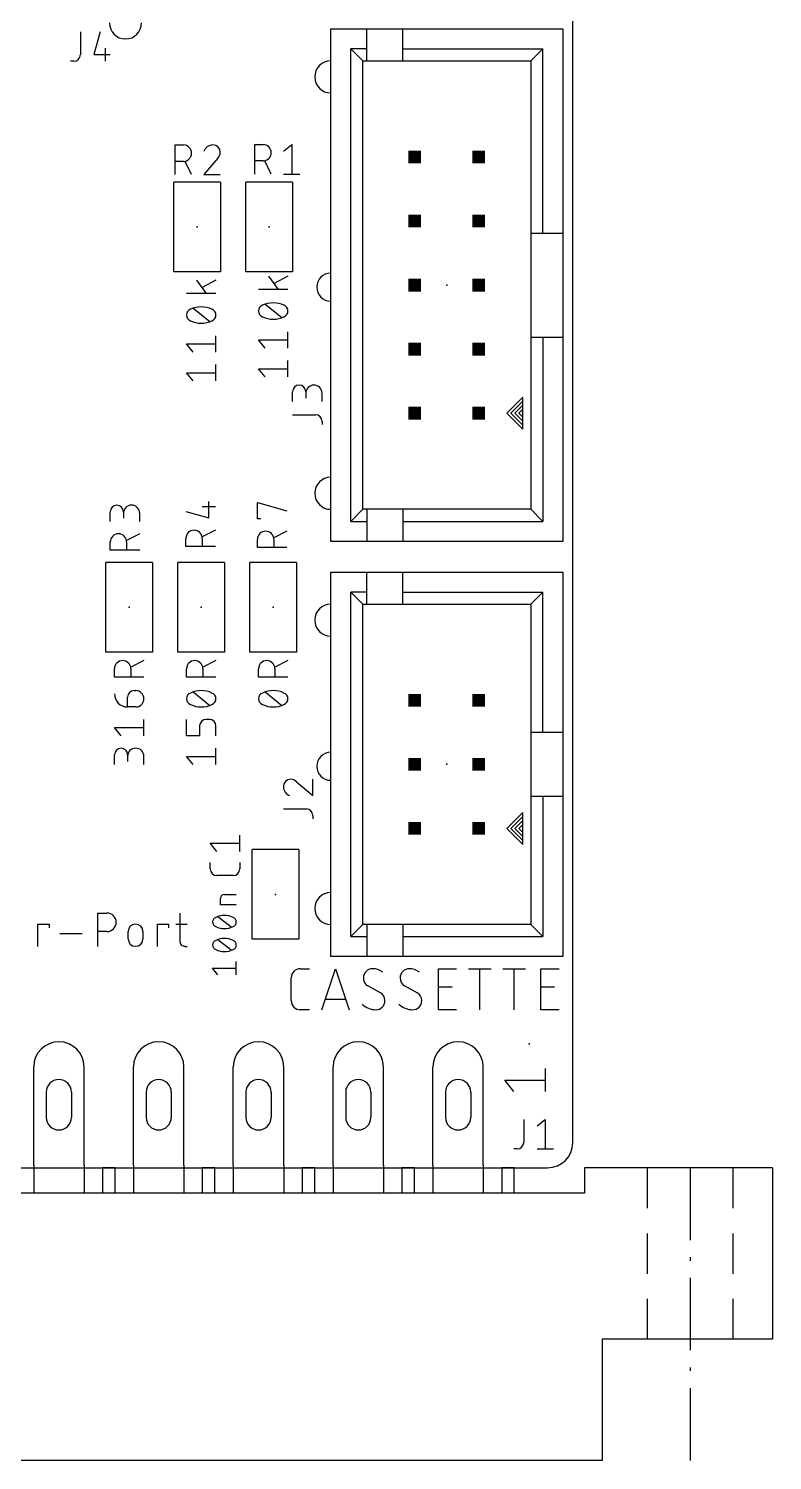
# Model space of a CAD drawing. Extents: x -7.6 to 60.9, y -11.6 to 79.9.
# Drawn here: x 31.4 to 60.9, y -11.6 to 45.2 of the extents above; entities that cross this region are included whole.
import ezdxf

# ---------------------------------------------------------------- set-up
doc = ezdxf.new("R2010")
doc.units = 0
for name, color, linetype in [('20', 30, 'CONTINUOUS'), ('21', 253, 'CONTINUOUS'), ('23', 7, 'CONTINUOUS'), ('25', 253, 'CONTINUOUS'), ('51', 253, 'CONTINUOUS')]:
    doc.layers.add(name, color=color, linetype=linetype)

# ---------------------------------------------------------------- blocks, each defined once
blk = doc.blocks.new('RECT')
blk.add_solid([(-0.5, -0.5), (0.5, -0.5), (-0.5, 0.5), (0.5, 0.5)])

msp = doc.modelspace()

# ---------------------------------------------------------------- linework, layer by layer
at = {"layer": '20'}
for p, q in [((53, 1), (53, 54)), ((1, 0), (52, 0))]:
    msp.add_line(p, q, dxfattribs=at)
msp.add_arc((52, 1), 1, 270, 0, dxfattribs=at)
at = {"layer": '21'}
for p, q in [((43.3962, 24.84), (43.3962, 45.16)), ((43.3962, 45.16), (44.825, 45.16)), ((44.825, 45.16), (46.2537, 45.16)), ((44.825, 44.3663), (44.825, 45.16)), ((46.2537, 45.16), (52.6038, 45.16)), ((46.2537, 44.3663), (46.2537, 45.16)), ((52.6038, 45.16), (52.6038, 37.0638)), ((44.19, 25.6337), (44.19, 44.3663)), ((44.825, 44.3663), (44.19, 44.3663)), ((44.6662, 43.89), (44.19, 44.3663)), ((44.825, 43.89), (44.825, 44.3663)), ((46.2537, 43.89), (46.2537, 44.3663)), ((46.2537, 44.3663), (51.81, 44.3663)), ((51.3338, 43.89), (51.81, 44.3663)), ((51.81, 37.0638), (51.81, 44.3663)), ((44.6662, 26.11), (44.6662, 43.89)), ((44.6662, 43.89), (44.825, 43.89)), ((44.825, 43.89), (46.2537, 43.89)), ((46.2537, 43.89), (51.3338, 43.89)), ((51.3338, 43.89), (51.3338, 37.0638)), ((37.1729, 35.5282), (37.1729, 39.0843)), ((39.0271, 39.0843), (37.1729, 39.0843)), ((39.0271, 39.0843), (39.0271, 35.5282)), ((40.0304, 35.5282), (40.0304, 39.0843)), ((41.8846, 39.0843), (40.0304, 39.0843)), ((41.8846, 39.0843), (41.8846, 35.5282)), ((51.3338, 37.0638), (51.3338, 32.9362)), ((51.3338, 37.0638), (51.81, 37.0638)), ((51.81, 37.0638), (52.6038, 37.0638)), ((52.6038, 37.0638), (52.6038, 32.9362)), ((39.0271, 35.5282), (37.1729, 35.5282)), ((41.8846, 35.5282), (40.0304, 35.5282)), ((51.3338, 32.9362), (51.3338, 26.11)), ((51.3338, 32.9362), (51.81, 32.9362)), ((51.81, 32.9362), (52.6038, 32.9362)), ((51.81, 32.9362), (51.81, 25.6337)), ((52.6038, 32.9362), (52.6038, 24.84)), ((51.0162, 30.555), (50.3812, 29.92)), ((51.0162, 30.3962), (50.54, 29.92)), ((51.0162, 30.2375), (50.6987, 29.92)), ((51.0162, 30.3962), (51.0162, 30.555)), ((51.0162, 30.2375), (51.0162, 30.3962)), ((51.0162, 30.0787), (51.0162, 30.2375)), ((50.3812, 29.92), (51.0162, 29.285)), ((50.54, 29.92), (51.0162, 29.4437)), ((50.6987, 29.92), (51.0162, 29.6025)), ((51.0162, 30.0787), (50.8575, 29.92)), ((50.8575, 29.92), (51.0162, 29.7612)), ((51.0162, 29.7612), (51.0162, 30.0787)), ((51.0162, 29.6025), (51.0162, 29.7612)), ((51.0162, 29.4437), (51.0162, 29.6025)), ((51.0162, 29.285), (51.0162, 29.4437)), ((44.19, 25.6337), (44.6662, 26.11)), ((44.19, 25.6337), (44.825, 25.6337)), ((44.825, 26.11), (44.6662, 26.11)), ((46.2537, 26.11), (44.825, 26.11)), ((44.825, 26.11), (44.825, 25.6337)), ((44.825, 25.6337), (44.825, 24.84)), ((51.3338, 26.11), (46.2537, 26.11)), ((46.2537, 26.11), (46.2537, 25.6337)), ((46.2537, 25.6337), (46.2537, 24.84)), ((46.2537, 25.6337), (51.81, 25.6337)), ((51.81, 25.6337), (51.3338, 26.11)), ((44.825, 24.84), (43.3962, 24.84)), ((46.2537, 24.84), (44.825, 24.84)), ((52.6038, 24.84), (46.2537, 24.84)), ((34.4742, 20.447), (34.4742, 24.003)), ((36.3284, 24.003), (34.4742, 24.003)), ((36.3284, 24.003), (36.3284, 20.447)), ((37.3317, 20.447), (37.3317, 24.003)), ((39.1859, 24.003), (37.3317, 24.003)), ((39.1859, 24.003), (39.1859, 20.447)), ((40.1892, 20.447), (40.1892, 24.003)), ((42.0434, 24.003), (40.1892, 24.003)), ((42.0434, 24.003), (42.0434, 20.447)), ((43.3962, 8.38), (43.3962, 23.62)), ((43.3962, 23.62), (44.825, 23.62)), ((44.825, 23.62), (46.2537, 23.62)), ((44.825, 22.8263), (44.825, 23.62)), ((46.2537, 23.62), (52.6038, 23.62)), ((46.2537, 22.8263), (46.2537, 23.62)), ((52.6038, 23.62), (52.6038, 17.27)), ((44.19, 9.1737), (44.19, 22.8263)), ((44.825, 22.8263), (44.19, 22.8263)), ((44.6662, 22.35), (44.19, 22.8263)), ((44.825, 22.35), (44.825, 22.8263)), ((46.2537, 22.35), (46.2537, 22.8263)), ((46.2537, 22.8263), (51.81, 22.8263)), ((51.3338, 22.35), (51.81, 22.8263)), ((51.81, 17.27), (51.81, 22.8263)), ((44.6662, 9.65), (44.6662, 22.35)), ((44.6662, 22.35), (44.825, 22.35)), ((44.825, 22.35), (46.2537, 22.35)), ((46.2537, 22.35), (51.3338, 22.35)), ((51.3338, 22.35), (51.3338, 17.27)), ((36.3284, 20.447), (34.4742, 20.447)), ((39.1859, 20.447), (37.3317, 20.447)), ((42.0434, 20.447), (40.1892, 20.447)), ((51.3338, 17.27), (51.3338, 14.73)), ((51.3338, 17.27), (51.81, 17.27)), ((51.81, 17.27), (52.6038, 17.27)), ((52.6038, 17.27), (52.6038, 14.73)), ((51.3338, 14.73), (51.3338, 9.65)), ((51.3338, 14.73), (51.81, 14.73)), ((51.81, 14.73), (52.6038, 14.73)), ((51.81, 14.73), (51.81, 9.1737)), ((52.6038, 14.73), (52.6038, 8.38)), ((51.0162, 14.095), (50.3812, 13.46)), ((51.0162, 13.9362), (50.54, 13.46)), ((51.0162, 13.7775), (50.6987, 13.46)), ((51.0162, 13.9362), (51.0162, 14.095)), ((51.0162, 13.7775), (51.0162, 13.9362)), ((51.0162, 13.6187), (51.0162, 13.7775)), ((50.3812, 13.46), (51.0162, 12.825)), ((50.54, 13.46), (51.0162, 12.9837)), ((50.6987, 13.46), (51.0162, 13.1425)), ((51.0162, 13.6187), (50.8575, 13.46)), ((50.8575, 13.46), (51.0162, 13.3012)), ((51.0162, 13.3012), (51.0162, 13.6187)), ((51.0162, 13.1425), (51.0162, 13.3012)), ((51.0162, 12.9837), (51.0162, 13.1425)), ((40.2741, 9.062), (40.2741, 12.618)), ((42.1284, 12.618), (40.2741, 12.618)), ((42.1284, 12.618), (42.1284, 9.062)), ((51.0162, 12.825), (51.0162, 12.9837)), ((31.7811, 8.782), (31.7811, 9.6626)), ((31.7811, 9.6626), (32.2214, 9.6626)), ((32.2214, 9.6626), (32.2214, 9.5158)), ((34.1509, 8.782), (34.1509, 10.1029)), ((34.1509, 10.1029), (34.5178, 10.1029)), ((36.5177, 8.782), (36.5177, 9.6626)), ((36.5177, 9.6626), (36.958, 9.6626)), ((36.958, 9.6626), (36.958, 9.5158)), ((37.257, 9.6626), (37.6973, 9.6626)), ((37.4037, 10.1029), (37.4037, 9.0022)), ((32.6514, 9.2957), (33.532, 9.2957)), ((34.5178, 9.3691), (34.1509, 9.3691)), ((35.3585, 9.0756), (35.3585, 9.3691)), ((35.9455, 9.3691), (35.9455, 9.0756)), ((44.19, 9.1737), (44.6662, 9.65)), ((44.19, 9.1737), (44.825, 9.1737)), ((44.825, 9.65), (44.6662, 9.65)), ((46.2537, 9.65), (44.825, 9.65)), ((44.825, 9.65), (44.825, 9.1737)), ((44.825, 9.1737), (44.825, 8.38)), ((51.3338, 9.65), (46.2537, 9.65)), ((46.2537, 9.65), (46.2537, 9.1737)), ((46.2537, 9.1737), (46.2537, 8.38)), ((46.2537, 9.1737), (51.81, 9.1737)), ((51.81, 9.1737), (51.3338, 9.65)), ((37.6239, 8.782), (37.6973, 8.782)), ((42.1284, 9.062), (40.2741, 9.062)), ((44.825, 8.38), (43.3962, 8.38)), ((46.2537, 8.38), (44.825, 8.38)), ((52.6038, 8.38), (46.2537, 8.38)), ((41.8274, 6.6287), (41.8274, 7.5318)), ((42.1887, 7.8931), (42.5499, 7.8931)), ((43.0437, 6.2675), (43.5856, 7.8931)), ((43.5856, 7.8931), (44.1274, 6.2675)), ((47.67, 6.2675), (47.67, 7.8931)), ((47.67, 7.8931), (48.3925, 7.8931)), ((48.8655, 7.8931), (49.7686, 7.8931)), ((49.317, 6.2675), (49.317, 7.8931)), ((50.2202, 7.8931), (51.1233, 7.8931)), ((50.6717, 6.2675), (50.6717, 7.8931)), ((51.7342, 6.2675), (51.7342, 7.8931)), ((51.7342, 7.8931), (52.4567, 7.8931)), ((45.3675, 6.9448), (44.8708, 7.2157)), ((46.8264, 6.9448), (46.3297, 7.2157)), ((47.67, 7.1706), (48.2119, 7.1706)), ((51.7342, 7.1706), (52.276, 7.1706)), ((42.5499, 6.2675), (42.1887, 6.2675)), ((43.992, 6.6739), (43.1792, 6.6739)), ((48.3925, 6.2675), (47.67, 6.2675)), ((52.4567, 6.2675), (51.7342, 6.2675)), ((50.6594, 3.0287), (50.2982, 3.4803)), ((50.2982, 3.4803), (51.9238, 3.4803)), ((51.9238, 3.0287), (51.9238, 3.9318)), ((31.61, 0.1), (31.61, -1)), ((33.61, 0.1), (33.61, -1)), ((34.84, 0), (34.34, 0)), ((34.34, 0), (34.34, -1)), ((34.84, -1), (34.84, 0)), ((35.57, 0.1), (35.57, -1)), ((37.57, 0.1), (37.57, -1)), ((38.8, 0), (38.3, 0)), ((38.3, 0), (38.3, -1)), ((38.8, -1), (38.8, 0)), ((39.53, 0.1), (39.53, -1)), ((41.53, 0.1), (41.53, -1)), ((42.76, 0), (42.26, 0)), ((42.26, 0), (42.26, -1)), ((42.76, -1), (42.76, 0)), ((43.49, 0.1), (43.49, -1)), ((45.49, 0.1), (45.49, -1)), ((46.72, 0), (46.22, 0)), ((46.22, 0), (46.22, -1)), ((46.72, -1), (46.72, 0)), ((47.45, 0.1), (47.45, -1)), ((49.45, 0.1), (49.45, -1)), ((50.68, 0), (50.18, 0)), ((50.18, 0), (50.18, -1)), ((50.68, -1), (50.68, 0)), ((55.97, 0), (53.47, 0)), ((53.47, 0), (53.47, -1)), ((57.67, 0), (55.97, 0)), ((55.97, -1.6), (55.97, 0)), ((59.37, 0), (57.67, 0)), ((57.67, -2.8667), (57.67, 0)), ((60.92, 0), (59.37, 0)), ((59.37, -1.6), (59.37, 0)), ((60.92, 0), (60.92, -6.8)), ((53.47, -1), (-0.13, -1)), ((55.97, -4.2), (55.97, -2.6)), ((59.37, -4.2), (59.37, -2.6)), ((57.67, -3.6853), (57.67, -3.548)), ((57.67, -7.2333), (57.67, -4.3667)), ((55.97, -6.8), (55.97, -5.2)), ((59.37, -6.8), (59.37, -5.2)), ((55.97, -6.8), (54.17, -6.8)), ((54.17, -6.8), (54.17, -11.6)), ((59.37, -6.8), (55.97, -6.8)), ((60.92, -6.8), (59.37, -6.8)), ((57.67, -8.052), (57.67, -7.9147)), ((57.67, -11.6), (57.67, -8.7333)), ((54.17, -11.6), (-0.83, -11.6))]:
    msp.add_line(p, q, dxfattribs=at)
for centre, radius, start, end in [((35.255, 45.3962), 0.635, 180, 0), ((43.3962, 43.255), 0.635, 90, 270), ((43.3962, 34.9207), 0.5556, 90, 270), ((43.3962, 26.745), 0.635, 90, 270), ((43.3962, 21.715), 0.635, 90, 270), ((43.3962, 15.9207), 0.5556, 90, 270), ((43.3962, 10.285), 0.635, 90, 270), ((34.5178, 9.736), 0.3669, 270, 90), ((35.652, 9.3691), 0.2935, 0, 180), ((35.652, 9.0756), 0.2935, 180, 0), ((37.6239, 9.0022), 0.2201, 180, 270.0008), ((42.1887, 7.5318), 0.3612, 90.0005, 180), ((45.0514, 7.5318), 0.3612, 89.9995, 180), ((45.0571, 7.5318), 0.3669, 179.9998, 239.49), ((45.0514, 7.2157), 0.6773, 53.1301, 89.9995), ((46.5103, 7.5318), 0.3612, 89.9995, 180), ((46.516, 7.5318), 0.3669, 179.9998, 239.49), ((46.5103, 7.2157), 0.6773, 53.1301, 89.9995), ((45.1812, 6.6287), 0.3669, 0, 59.4898), ((46.6402, 6.6287), 0.3669, 0, 59.4898), ((42.1887, 6.6287), 0.3612, 180, 270), ((45.1869, 7.0306), 0.7631, 224.7608, 269.9999), ((45.1869, 6.6287), 0.3612, 270, 0), ((46.6458, 7.0306), 0.7631, 224.7608, 269.9999), ((46.6458, 6.6287), 0.3612, 270, 0)]:
    msp.add_arc(centre, radius, start, end, dxfattribs=at)
at = {"layer": '23'}
for p in [(38.1, 37.3062), (40.9575, 37.3062), (48, 35), (35.4013, 22.225), (38.2587, 22.225), (41.1163, 22.225), (48, 16), (41.2013, 10.84), (51.2763, 4.9213)]:
    msp.add_point(p, dxfattribs=at)
at = {"layer": '25'}
for p, q in [((33.4665, 45.0467), (33.4665, 44.1379)), ((34.2535, 45.0467), (33.9938, 44.1379)), ((34.4482, 44.3976), (34.4482, 43.8783)), ((33.2068, 43.8783), (33.077, 43.8783)), ((33.9938, 44.1379), (34.6429, 44.1379)), ((37.2283, 39.3883), (37.2283, 40.5567)), ((37.2283, 40.5567), (37.5529, 40.5567)), ((40.3871, 39.4046), (40.3871, 40.5729)), ((40.3871, 40.5729), (40.7116, 40.5729)), ((41.5227, 40.3133), (41.8472, 40.5729)), ((41.8472, 40.5729), (41.8472, 39.4046)), ((37.5529, 39.9076), (37.2283, 39.9076)), ((37.8774, 39.3883), (37.6178, 39.9076)), ((38.9157, 40.0374), (38.3639, 39.3883)), ((40.7116, 39.9238), (40.3871, 39.9238)), ((41.0362, 39.4046), (40.7765, 39.9238)), ((38.3639, 39.3883), (39.013, 39.3883)), ((41.5227, 39.4046), (42.1718, 39.4046)), ((40.9215, 35.3505), (41.311, 34.8312)), ((41.7005, 35.3505), (41.1487, 35.0584)), ((38.843, 34.6724), (37.6746, 34.6724)), ((38.064, 35.1917), (38.4535, 34.6724)), ((38.843, 35.1917), (38.2912, 34.8996)), ((41.7005, 34.8312), (40.5321, 34.8312)), ((38.5833, 33.554), (37.9342, 34.0733)), ((41.4408, 33.7127), (40.7917, 34.232)), ((38.843, 32.3461), (38.843, 32.9952)), ((41.7005, 32.5048), (41.7005, 33.1539)), ((37.9342, 32.3461), (37.6746, 32.6706)), ((37.6746, 32.6706), (38.843, 32.6706)), ((40.7917, 32.5048), (40.5321, 32.8294)), ((40.5321, 32.8294), (41.7005, 32.8294)), ((38.843, 31.2031), (38.843, 31.8522)), ((41.7005, 31.3618), (41.7005, 32.0109)), ((37.9342, 31.2031), (37.6746, 31.5276)), ((37.6746, 31.5276), (38.843, 31.5276)), ((40.7917, 31.3618), (40.5321, 31.6864)), ((40.5321, 31.6864), (41.7005, 31.6864)), ((41.8858, 30.3851), (41.8858, 30.7746)), ((42.4051, 30.7746), (42.4051, 30.515)), ((43.0542, 30.3851), (43.0542, 30.7097)), ((41.8858, 29.8578), (42.7946, 29.8578)), ((43.0542, 29.5982), (43.0542, 29.4683)), ((38.2987, 26.2233), (38.818, 26.2233)), ((38.5583, 25.7689), (38.5583, 26.418)), ((40.4908, 25.7289), (40.4908, 26.378)), ((40.4908, 26.378), (41.6592, 26.0535)), ((34.6496, 25.6264), (34.6496, 26.0159)), ((35.1688, 26.0159), (35.1688, 25.7563)), ((35.818, 25.6264), (35.818, 25.951)), ((37.6496, 26.0286), (38.5583, 25.7689)), ((40.6206, 25.7289), (40.4908, 25.7289)), ((35.818, 25.1399), (35.2987, 24.8803)), ((38.818, 25.2824), (38.2987, 25.0228)), ((41.6592, 25.2424), (41.1399, 24.9828)), ((34.6496, 24.4908), (34.6496, 24.8154)), ((35.818, 24.4908), (34.6496, 24.4908)), ((35.2987, 24.8154), (35.2987, 24.4908)), ((37.6496, 24.6333), (37.6496, 24.9579)), ((38.818, 24.6333), (37.6496, 24.6333)), ((38.2987, 24.9579), (38.2987, 24.6333)), ((40.4908, 24.5933), (40.4908, 24.9179)), ((41.6592, 24.5933), (40.4908, 24.5933)), ((41.1399, 24.9179), (41.1399, 24.5933)), ((35.9855, 20.1105), (35.4662, 19.8508)), ((38.843, 20.1105), (38.3237, 19.8508)), ((41.7005, 20.1105), (41.1812, 19.8508)), ((34.8171, 19.4613), (34.8171, 19.7859)), ((35.9855, 19.4613), (34.8171, 19.4613)), ((35.4662, 19.7859), (35.4662, 19.4613)), ((37.6746, 19.4613), (37.6746, 19.7859)), ((38.843, 19.4613), (37.6746, 19.4613)), ((38.3237, 19.7859), (38.3237, 19.4613)), ((40.5321, 19.4613), (40.5321, 19.7859)), ((41.7005, 19.4613), (40.5321, 19.4613)), ((41.1812, 19.7859), (41.1812, 19.4613)), ((35.596, 18.922), (35.6609, 18.922)), ((38.5833, 18.3378), (37.9342, 18.8571)), ((41.4408, 18.3378), (40.7917, 18.8571)), ((35.3363, 18.2729), (35.3363, 18.6623)), ((35.6609, 18.2729), (35.3363, 18.2729)), ((35.9855, 17.1299), (35.9855, 17.779)), ((37.6746, 17.1299), (37.6746, 17.779)), ((38.5833, 17.779), (38.4535, 17.779)), ((35.0767, 17.1299), (34.8171, 17.4544)), ((34.8171, 17.4544), (35.9855, 17.4544)), ((38.1938, 17.1299), (37.6746, 17.1299)), ((38.1938, 17.5193), (38.1938, 17.1299)), ((38.843, 17.1299), (38.843, 17.5193)), ((38.843, 15.9869), (38.843, 16.636)), ((34.8171, 15.9869), (34.8171, 16.3764)), ((35.3363, 16.3764), (35.3363, 16.1167)), ((35.9855, 15.9869), (35.9855, 16.3114)), ((37.9342, 15.9869), (37.6746, 16.3114)), ((37.6746, 16.3114), (38.843, 16.3114)), ((42.6867, 14.7564), (42.6867, 15.4055)), ((42.0376, 15.3081), (42.6867, 14.7564)), ((41.5183, 14.2291), (42.4271, 14.2291)), ((42.6867, 13.9694), (42.6867, 13.8396)), ((39.7855, 12.5451), (39.7855, 13.1942)), ((38.8767, 12.5451), (38.617, 12.8696)), ((38.617, 12.8696), (39.7855, 12.8696)), ((38.617, 11.8489), (38.617, 12.1086)), ((39.7855, 12.1086), (39.7855, 11.8489)), ((39.5258, 11.5893), (38.8767, 11.5893)), ((39.1795, 10.8407), (39.6494, 10.8407)), ((39.0229, 10.423), (39.0229, 10.6841)), ((39.6494, 10.423), (39.0229, 10.423)), ((39.4406, 9.5391), (38.9184, 9.9568)), ((39.4406, 8.6247), (38.9184, 9.0424)), ((39.6494, 7.6581), (39.6494, 8.1802)), ((38.9184, 7.6581), (38.7096, 7.9192)), ((38.7096, 7.9192), (39.6494, 7.9192)), ((51.054, 1.918), (51.054, 1.0092)), ((51.5814, 1.6583), (51.9059, 1.918)), ((51.9059, 1.918), (51.9059, 0.7496)), ((50.7944, 0.7496), (50.6646, 0.7496)), ((51.5814, 0.7496), (52.2305, 0.7496))]:
    msp.add_line(p, q, dxfattribs=at)
for centre, radius, start, end in [((33.2068, 44.1379), 0.2596, 270, 0), ((37.5529, 40.2321), 0.3246, 270, 90), ((38.7209, 40.1814), 0.3753, 90.0001, 162.0549), ((38.7209, 40.2646), 0.2921, 0, 90), ((40.7116, 40.2484), 0.3246, 270, 90), ((38.6993, 40.2646), 0.3138, 313.604, 359.9996), ((38.2588, 33.1753), 0.9629, 90.0001, 115.9889), ((38.2587, 33.1753), 0.9629, 64.0112, 90), ((40.7722, 33.9724), 0.2402, 108.924, 180.0001), ((41.1163, 33.3341), 0.9629, 90.0001, 115.9889), ((41.1163, 33.334), 0.9629, 64.0112, 90), ((41.4603, 33.9724), 0.2402, 0, 71.0747), ((37.9147, 33.8136), 0.2402, 108.924, 180.0001), ((37.9147, 33.8136), 0.2402, 180, 251.0758), ((38.2587, 34.4519), 0.9629, 244.0111, 269.9999), ((38.2587, 34.4519), 0.9629, 270, 295.9888), ((38.6028, 33.8136), 0.2402, 0, 71.0747), ((38.6028, 33.8136), 0.2402, 288.9254, 359.9998), ((40.7722, 33.9724), 0.2402, 180, 251.0758), ((41.1163, 34.6107), 0.9629, 244.0111, 269.9999), ((41.1163, 34.6107), 0.9629, 270, 295.9888), ((41.4603, 33.9724), 0.2402, 288.9254, 359.9998), ((42.1454, 30.7746), 0.2596, 0, 180), ((42.7296, 30.7097), 0.3246, 0, 180), ((42.7946, 29.5982), 0.2596, 0, 90), ((34.9092, 26.0159), 0.2596, 0, 180), ((35.4934, 25.951), 0.3246, 0, 180), ((34.9741, 24.8154), 0.3246, 0, 180), ((37.9741, 24.9579), 0.3246, 0, 180), ((40.8154, 24.9179), 0.3246, 0, 180), ((35.1416, 19.7859), 0.3246, 0, 180), ((37.9991, 19.7859), 0.3246, 0, 180), ((40.8566, 19.7859), 0.3246, 0, 180), ((35.3363, 18.7922), 0.5193, 180.0007, 270), ((35.596, 18.6623), 0.2596, 90, 180), ((35.6609, 18.5974), 0.3246, 270, 90), ((37.9147, 18.5974), 0.2402, 108.924, 180.0001), ((38.2588, 17.9591), 0.9629, 90.0001, 115.9889), ((38.2587, 17.9591), 0.9629, 64.0112, 90), ((38.6028, 18.5974), 0.2402, 0, 71.0747), ((40.7722, 18.5974), 0.2402, 108.924, 180.0001), ((41.1163, 17.9591), 0.9629, 90.0001, 115.9889), ((41.1163, 17.9591), 0.9629, 64.0112, 90), ((41.4603, 18.5974), 0.2402, 0, 71.0747), ((37.9147, 18.5974), 0.2402, 180, 251.0758), ((38.2587, 19.2357), 0.9629, 244.0111, 269.9999), ((38.2587, 19.2357), 0.9629, 270, 295.9888), ((38.6028, 18.5974), 0.2402, 288.9254, 359.9998), ((40.7722, 18.5974), 0.2402, 180, 251.0758), ((41.1163, 19.2357), 0.9629, 244.0111, 269.9999), ((41.1163, 19.2357), 0.9629, 270, 295.9888), ((41.4603, 18.5974), 0.2402, 288.9254, 359.9998), ((38.4535, 17.5193), 0.2596, 90, 180), ((38.5833, 17.5193), 0.2596, 0, 90), ((35.0767, 16.3764), 0.2596, 0, 180), ((35.6609, 16.3114), 0.3246, 0, 180), ((41.8104, 15.1134), 0.2921, 90, 180), ((41.8104, 15.0918), 0.3137, 43.6034, 90.0002), ((41.8936, 15.1134), 0.3753, 180.0001, 252.0554), ((42.4271, 13.9694), 0.2596, 0, 90), ((38.8767, 11.8489), 0.2596, 180.0014, 270), ((39.5258, 11.8489), 0.2596, 270, 0), ((39.1795, 10.6841), 0.1566, 90.0011, 180), ((38.9028, 9.7479), 0.1932, 108.9238, 180.0003), ((38.9028, 9.7479), 0.1932, 179.9999, 251.076), ((39.1795, 9.2345), 0.7745, 90.0001, 115.9888), ((39.1795, 9.2345), 0.7745, 64.0113, 90), ((39.4562, 9.7479), 0.1932, 360, 71.0747), ((39.4562, 9.7479), 0.1932, 288.9255, 359.9999), ((39.1795, 10.2614), 0.7745, 244.0112, 269.9999), ((39.1795, 8.3201), 0.7745, 90.0001, 115.9888), ((39.1795, 10.2614), 0.7745, 270, 295.9887), ((39.1795, 8.3201), 0.7745, 64.0113, 90), ((38.9028, 8.8336), 0.1932, 108.9238, 180.0003), ((38.9028, 8.8336), 0.1932, 179.9999, 251.076), ((39.1795, 9.347), 0.7745, 244.0112, 269.9999), ((39.1795, 9.347), 0.7745, 270, 295.9887), ((39.4562, 8.8336), 0.1932, 360, 71.0747), ((39.4562, 8.8336), 0.1932, 288.9255, 359.9999), ((50.7944, 1.0092), 0.2596, 270, 0)]:
    msp.add_arc(centre, radius, start, end, dxfattribs=at)
at = {"layer": '51'}
for p, q in [((31.61, 0.1), (31.61, 4)), ((33.61, 0.1), (33.61, 4)), ((35.57, 0.1), (35.57, 4)), ((37.57, 0.1), (37.57, 4)), ((39.53, 0.1), (39.53, 4)), ((41.53, 0.1), (41.53, 4)), ((43.49, 0.1), (43.49, 4)), ((45.49, 0.1), (45.49, 4)), ((47.45, 0.1), (47.45, 4)), ((49.45, 0.1), (49.45, 4)), ((32.11, 3), (32.11, 2)), ((33.11, 3), (33.11, 2)), ((36.07, 3), (36.07, 2)), ((37.07, 3), (37.07, 2)), ((40.03, 3), (40.03, 2)), ((41.03, 3), (41.03, 2)), ((43.99, 3), (43.99, 2)), ((44.99, 3), (44.99, 2)), ((47.95, 3), (47.95, 2)), ((48.95, 3), (48.95, 2))]:
    msp.add_line(p, q, dxfattribs=at)
for centre, radius, start, end in [((32.61, 4), 1, 0, 180), ((36.57, 4), 1, 0, 180), ((40.53, 4), 1, 0, 180), ((44.49, 4), 1, 0, 180), ((48.45, 4), 1, 0, 180), ((32.61, 3), 0.5, 0, 180), ((36.57, 3), 0.5, 0, 180), ((40.53, 3), 0.5, 0, 180), ((44.49, 3), 0.5, 0, 180), ((48.45, 3), 0.5, 0, 180), ((32.61, 2), 0.5, 180, 0), ((36.57, 2), 0.5, 180, 0), ((40.53, 2), 0.5, 180, 0), ((44.49, 2), 0.5, 180, 0), ((48.45, 2), 0.5, 180, 0)]:
    msp.add_arc(centre, radius, start, end, dxfattribs=at)

# ---------------------------------------------------------------- block references
at = {"layer": '51', "xscale": 0.508, "yscale": 0.508, "rotation": 90}
for p in [(46.73, 40.08), (49.27, 40.08), (46.73, 37.54), (49.27, 37.54), (46.73, 35), (49.27, 35), (46.73, 32.46), (49.27, 32.46), (46.73, 29.92), (49.27, 29.92), (46.73, 18.54), (49.27, 18.54), (46.73, 16), (49.27, 16), (46.73, 13.46), (49.27, 13.46)]:
    msp.add_blockref('RECT', p, dxfattribs=at)

doc.saveas('drawing.dxf')
